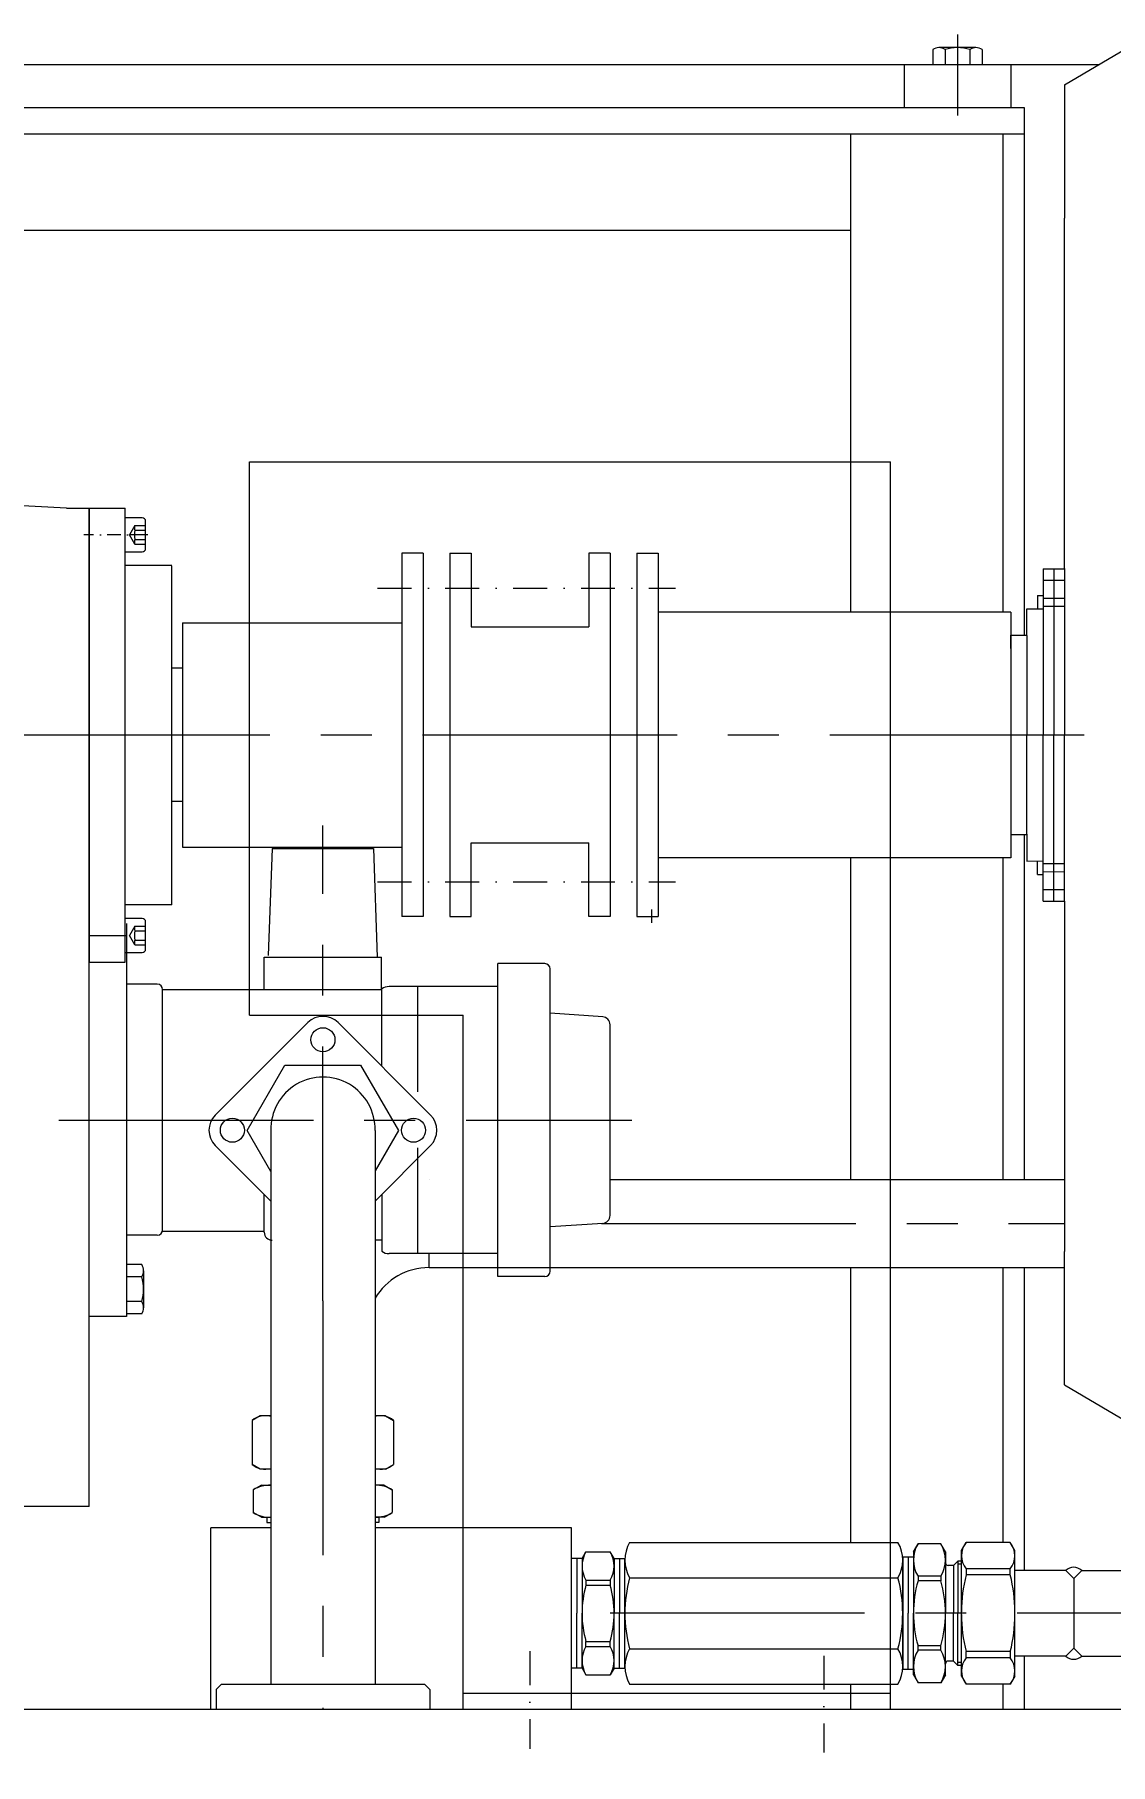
# Model space of a CAD drawing. Header units: millimetres. Extents: x 2 to 503272, y 1 to 383444.
# Drawn here: x 426210 to 436437, y 200030 to 216485 of the extents above; entities that cross this region are included whole.
import ezdxf

# ---------------------------------------------------------------- set-up
doc = ezdxf.new("R2010")
doc.units = ezdxf.units.MM
doc.header["$LTSCALE"] = 25.4
for name, pattern in [('CENTER', [50.8, 31.75, -6.35, 6.35, -6.35]), ('DASHDOT', [25.4, 12.7, -6.35, 0, -6.35]), ('双点画线', [22, 12, -2, 2, -2, 2, -2]), ('虚线', [2, 1, -1])]:
    doc.linetypes.add(name, pattern=pattern)
doc.layers.get('Defpoints').update_dxf_attribs({"lineweight": 5})
doc.layers.add('CAXA1', color=5, linetype='CENTER', lineweight=5)
doc.layers.add('EB0', color=7, linetype='Continuous', lineweight=5)
doc.styles.add('Roman', font='arial.ttf')
doc.styles.get("Standard").update_dxf_attribs({"font": 'arial.ttf'})
doc.dimstyles.new('ISO-25', dxfattribs={"dimscale": 30, "dimtxt": 38.1, "dimasz": 38.1, "dimexe": 50.8, "dimexo": 50.8, "dimgap": 15.875, "dimtad": 1, "dimtih": 1, "dimtoh": 1, "dimdec": 1, "dimlfac": 0.03937, "dimdsep": 46, "dimtxsty": 'Standard', "dimcen": 63.5, "dimclrd": 7, "dimclre": 7, "dimclrt": 7, "dimadec": 0, "dimazin": 0, "dimtfac": 1, "dimtdec": 1, "dimtmove": 0, "dimatfit": 3, "dimfxl": 25.4, "dimlwd": 5, "dimlwe": 5, "dimarcsym": 0})

# ---------------------------------------------------------------- blocks, each defined once
blk = doc.blocks.new('*D39')
at = {"color": 7, "linetype": 'Continuous', "lineweight": 5, "transparency": 16777216}
for p, q in [((464772, 202768), (464772, 175617)), ((365222, 196863), (365222, 175617)), ((366365, 177141), (463629, 177141))]:
    blk.add_line(p, q, dxfattribs=at)
at = {"color": 7, "transparency": 16777216}
for points in [[(366365, 177331), (366365, 176950), (365222, 177141)], [(463629, 177331), (463629, 176950), (464772, 177141)]]:
    blk.add_solid(points, dxfattribs=at)
at = {"layer": 'Defpoints', "color": 0, "transparency": 16777216}
for p in [(464772, 204292), (365222, 198387), (464772, 177141)]:
    blk.add_point(p, dxfattribs=at)
at = {"color": 7, "lineweight": 5, "transparency": 16777216, "insert": (413479, 179712), "char_height": 4191, "attachment_point": 5, "style": 'Roman'}
blk.add_mtext('B', dxfattribs=at)

msp = doc.modelspace()

# ---------------------------------------------------------------- linework, layer by layer
at = {"color": 7, "lineweight": 5}
for p, q in [((434983.46, 216485.25), (434983.46, 215716.54)), ((436001.65, 216007.68), (436711.01, 216425.23)), ((434748.83, 216343.19), (434748.83, 216199.14)), ((435159.44, 216361.7), (434807.49, 216361.7)), ((434866.15, 216343.19), (434866.15, 216199.14)), ((435100.78, 216343.19), (435100.78, 216199.14)), ((435218.1, 216343.19), (435218.1, 216199.14)), ((436326.91, 216199.14), (423738.99, 216199.14)), ((434475.46, 216199.14), (434475.46, 215792.74)), ((435491.46, 216199.14), (435491.46, 215792.74)), ((436001.65, 216007.68), (436001.02, 214737.68)), ((423919.3, 215792.74), (435618.46, 215792.48)), ((435618.46, 215792.48), (435618.46, 210770.85)), ((435618.46, 215538.74), (424032, 215538.74)), ((433967.46, 215538.74), (433967.46, 210991.78)), ((435415.26, 215538.74), (435415.26, 210992.04)), ((424437.7, 214624.34), (433967.46, 214624.34)), ((436000.35, 211405.17), (436001.02, 214737.68)), ((428252.45, 207156.47), (428252.45, 212421.03)), ((428252.45, 212421.03), (434348.45, 212421.03)), ((434348.45, 200552.39), (434348.45, 212421.03)), ((426513.19, 211980.02), (424013.98, 212111)), ((426513.19, 211979.97), (426728.82, 211979.97)), ((426728.75, 211979.97), (427071.6, 211979.97)), ((426728.75, 211979.97), (426728.75, 207661.8)), ((426728.82, 202483.36), (426728.82, 211979.97)), ((427071.6, 207661.8), (427071.6, 211979.97)), ((427233.32, 211887.55), (427071.6, 211887.55)), ((427164.06, 211813.87), (427113.26, 211725.88)), ((427164.06, 211813.87), (427265.66, 211813.87)), ((427265.66, 211596.55), (427265.66, 211855.22)), ((427164.06, 211637.89), (427113.26, 211725.88)), ((427164.06, 211769.88), (427265.66, 211769.88)), ((427164.06, 211681.89), (427265.66, 211681.89)), ((427164.06, 211637.89), (427265.66, 211637.89)), ((427071.6, 211564.21), (427233.32, 211564.21)), ((429700.5, 211550.84), (429700.5, 208096.44)), ((429903.7, 211550.84), (429700.5, 211550.84)), ((429903.7, 211550.84), (429903.7, 208096.44)), ((430157.7, 211550.84), (430157.7, 208096.44)), ((430157.7, 211550.84), (430360.9, 211550.84)), ((430360.9, 211550.84), (430360.9, 210850.31)), ((431681.7, 211550.84), (431478.5, 211550.84)), ((431478.5, 211550.84), (431478.5, 210850.31)), ((431681.7, 211550.84), (431681.7, 208096.44)), ((431935.7, 211550.84), (432138.9, 211550.84)), ((431935.7, 211550.84), (431935.7, 208096.44)), ((432138.9, 211550.84), (432138.9, 208096.44)), ((427515.91, 211433.94), (427071.6, 211433.94)), ((427515.91, 208207.96), (427515.91, 211431.16)), ((435797.16, 211404.42), (435798.85, 209823.64)), ((435797.16, 211404.42), (436000.35, 211404.42)), ((435797.27, 211294.69), (436000.34, 211294.69)), ((435898.75, 211404.42), (435898.57, 209823.64)), ((436000.35, 211405.17), (436000.17, 209823.64)), ((435745.72, 211150.45), (435745.72, 211023.45)), ((435745.72, 211150.45), (435797.43, 211150.43)), ((435797.45, 211125.03), (436000.32, 211124.92)), ((435491.7, 210992.04), (432138.9, 210992.04)), ((435491.7, 210992.04), (435491.7, 208655.24)), ((435644.08, 210769.54), (435644.08, 211023.54)), ((435644.08, 211023.54), (435797.56, 211023.41)), ((435797.54, 211048.83), (436000.31, 211048.79)), ((427617.7, 210890.44), (427617.7, 208756.84)), ((427617.7, 210890.44), (429700.5, 210890.44)), ((430360.9, 210850.31), (431478.5, 210850.31)), ((435491.69, 210644.11), (435491.69, 210771.11)), ((435491.69, 210771.11), (435644.08, 210771.11)), ((435644.08, 210769.54), (435644.14, 209823.64)), ((427617.58, 210458.64), (427515.91, 210458.64)), ((435644.08, 208877.74), (435644.14, 209823.64)), ((435797.16, 208242.85), (435798.85, 209823.64)), ((435898.75, 208242.86), (435898.57, 209823.64)), ((436000.35, 208242.1), (436000.17, 209823.64)), ((427617.58, 209188.64), (427515.91, 209188.64)), ((435491.69, 209003.16), (435491.69, 208876.16)), ((435491.69, 208876.16), (435644.08, 208876.16)), ((435618.46, 208875.9), (435618.46, 205594.82)), ((435644.08, 208877.74), (435644.08, 208623.74)), ((427617.7, 208756.84), (429700.5, 208756.84)), ((428467.36, 208742.13), (428432.11, 207726.32)), ((428467.36, 208742.13), (429432.56, 208742.13)), ((428492.76, 208756.84), (428492.76, 208742.13)), ((428746.76, 208756.84), (428746.76, 208742.13)), ((429153.16, 208756.84), (429153.16, 208742.13)), ((429407.16, 208756.84), (429407.16, 208742.13)), ((429432.56, 208742.13), (429468.12, 207708.35)), ((430360.9, 208096.44), (430360.9, 208796.96)), ((430360.9, 208796.96), (431478.5, 208796.96)), ((431478.5, 208096.44), (431478.5, 208796.96)), ((435491.7, 208655.24), (432138.9, 208655.24)), ((433967.46, 208654.98), (433967.46, 205594.73)), ((435415.26, 208655.24), (435415.26, 205594.81)), ((435644.08, 208623.74), (435797.56, 208623.86)), ((435745.72, 208496.82), (435745.72, 208623.82)), ((435745.72, 208496.82), (435797.43, 208496.85)), ((435797.45, 208522.25), (436000.32, 208522.36)), ((435797.54, 208598.45), (436000.31, 208598.48)), ((435797.27, 208352.58), (436000.34, 208352.58)), ((427515.91, 208207.96), (427071.65, 208207.96)), ((435797.16, 208242.85), (436000.35, 208242.87)), ((436000.35, 208242.1), (436001.02, 204909.59)), ((427233.37, 208077.51), (427071.65, 208077.51)), ((427084.37, 208028.39), (427084.37, 204289.51)), ((427164.1, 208003.82), (427113.3, 207915.83)), ((427164.1, 208003.82), (427265.7, 208003.82)), ((427265.7, 207786.5), (427265.7, 208045.17)), ((429903.7, 208096.44), (429700.5, 208096.44)), ((430157.7, 208096.44), (430360.9, 208096.44)), ((431681.7, 208096.44), (431478.5, 208096.44)), ((431935.7, 208096.44), (432138.9, 208096.44)), ((427084.37, 207911.42), (426728.72, 207911.42)), ((427164.1, 207827.85), (427113.3, 207915.83)), ((427164.1, 207959.83), (427265.7, 207959.83)), ((427164.1, 207871.84), (427265.7, 207871.84)), ((427071.65, 207754.16), (427233.37, 207754.16)), ((427164.1, 207827.85), (427265.7, 207827.85)), ((428392.78, 207401.01), (428392.78, 207708.35)), ((428392.78, 207708.35), (429507.14, 207708.35)), ((429507.14, 207401.01), (429507.14, 207708.35)), ((426728.75, 207661.8), (427071.6, 207661.8)), ((430615.07, 204670.56), (430615.07, 207647.34)), ((431061.1, 207647.34), (430615.07, 207647.34)), ((431111.9, 204721.36), (431111.9, 207596.54)), ((427376.42, 207451.81), (427084.37, 207451.81)), ((427427.22, 205115.01), (427427.22, 207401.01)), ((427427.22, 207401.01), (429509.66, 207401.01)), ((429509.66, 206671.42), (429509.66, 207406.7)), ((430615.07, 207428.95), (429581.48, 207428.95)), ((429852.75, 206427.4), (429852.75, 207428.95)), ((431610.66, 207141.65), (431111.9, 207175.36)), ((427927.47, 206206.11), (428807.54, 207086.18)), ((428252.45, 207156.47), (430284.45, 207156.47)), ((429094.9, 207086.18), (429974.97, 206206.11)), ((430284.45, 200552.39), (430284.45, 207156.47)), ((431681.72, 205252.27), (431681.72, 207065.63)), ((428231.14, 206059.89), (428590.55, 206682.41)), ((428590.55, 206682.41), (429309.37, 206682.41)), ((429309.37, 206682.41), (429668.78, 206059.89)), ((428455.92, 205670.56), (428231.14, 206059.89)), ((428455.92, 206059.89), (428455.92, 200793.94)), ((429668.78, 206059.89), (429446.52, 205674.93)), ((429446.52, 206059.89), (429446.52, 200793.94)), ((428455.92, 205387.25), (427927.47, 205918.75)), ((429446.52, 205387.25), (429974.97, 205918.75)), ((429852.75, 204888.95), (429852.75, 205894.88)), ((429959.61, 205594.49), (429959.61, 205594.52)), ((431681.72, 205594.59), (436000.89, 205594.85)), ((428392.78, 205095.61), (428392.78, 205450.76)), ((429509.66, 205450.76), (429509.66, 204911.2)), ((427376.42, 205064.21), (427084.37, 205064.21)), ((427427.22, 205102.31), (428392.78, 205102.31)), ((427427.22, 205102.31), (427590.38, 205102.31)), ((428392.78, 205092.15), (428392.78, 205095.61)), ((431610.66, 205176.25), (431111.9, 205142.54)), ((429509.66, 205015.95), (429446.52, 205015.95)), ((430615.07, 204888.95), (429581.48, 204888.95)), ((429959.61, 204756.32), (429959.61, 204888.95)), ((436001.65, 203639.6), (436001.02, 204909.59)), ((427228.39, 204784.44), (427084.35, 204784.44)), ((427246.91, 204725.79), (427246.91, 204373.83)), ((429959.61, 204756.29), (436001.1, 204756.29)), ((433967.46, 204756.29), (433967.46, 202141.7)), ((435415.26, 204756.29), (435415.26, 202140.4)), ((435618.46, 204756.29), (435618.46, 201873.52)), ((427228.39, 204667.13), (427084.35, 204667.13)), ((431061.1, 204670.56), (430615.07, 204670.56)), ((427228.39, 204432.49), (427084.35, 204432.49)), ((427084.35, 204289.51), (426728.72, 204289.51)), ((427228.39, 204315.17), (427084.35, 204315.17)), ((436001.65, 203639.6), (436711.01, 203222.04)), ((428353.15, 203346.7), (428276.95, 203302.71)), ((428276.95, 203302.71), (428276.95, 202882.7)), ((428455.92, 203346.7), (428353.15, 203346.7)), ((429546.77, 203346.7), (429446.52, 203346.7)), ((429546.77, 203346.7), (429622.97, 203302.71)), ((429622.97, 203302.71), (429622.97, 202882.7)), ((429622.97, 203302.71), (429622.97, 202882.7)), ((428353.15, 202838.7), (428276.95, 202882.7)), ((428455.92, 202838.7), (428353.15, 202838.7)), ((428454.66, 202803.06), (428455.92, 202801.8)), ((428454.66, 202803.06), (428455.92, 202803.06)), ((429546.77, 202838.7), (429446.52, 202838.7)), ((429546.77, 202838.7), (429622.97, 202882.7)), ((428365.76, 202686.22), (428289.07, 202642.04)), ((428289.07, 202642.04), (428289.07, 202425.61)), ((428365.76, 202686.22), (428455.92, 202686.22)), ((429534.16, 202686.22), (429446.52, 202686.22)), ((429534.16, 202686.22), (429610.85, 202642.04)), ((429610.85, 202642.04), (429610.85, 202425.61)), ((426728.82, 202483.36), (424453.57, 202483.36)), ((428365.76, 202381.42), (428289.07, 202425.61)), ((429534.16, 202381.42), (429610.85, 202425.61)), ((427884.27, 200552.64), (427884.27, 202279.82)), ((428455.92, 202279.82), (427884.27, 202279.82)), ((428365.76, 202381.42), (428455.92, 202381.42)), ((428416.56, 202381.42), (428416.56, 202330.62)), ((428416.56, 202330.62), (428455.92, 202330.62)), ((429534.16, 202381.42), (429446.52, 202381.42)), ((429483.36, 202330.62), (429446.52, 202330.62)), ((431313.27, 202279.82), (429446.52, 202279.82)), ((429483.36, 202381.42), (429483.36, 202330.62)), ((431313.27, 200552.64), (431313.27, 202279.82)), ((431866.46, 202141.96), (434417.68, 202141.96)), ((434564.47, 202051.58), (434608.66, 202128.27)), ((434825.09, 202128.27), (434608.66, 202128.27)), ((434869.27, 202051.58), (434825.09, 202128.27)), ((435021.75, 202064.2), (435065.74, 202140.4)), ((435485.76, 202140.4), (435065.74, 202140.4)), ((435529.75, 202064.2), (435485.76, 202140.4)), ((431313.27, 200946.68), (431313.27, 201987.39)), ((431364.07, 201987.39), (431313.27, 201987.39)), ((431364.07, 201988.08), (431364.07, 201467.38)), ((431414.87, 201988.08), (431364.07, 201988.08)), ((431414.87, 201988.08), (431451.74, 202052.07)), ((431414.87, 201988.08), (431414.87, 201467.38)), ((431452.02, 202052.07), (431682.8, 202052.07)), ((431719.67, 201988.08), (431682.8, 202052.07)), ((431719.67, 201988.08), (431821.27, 201988.08)), ((431719.67, 201988.08), (431719.67, 201467.38)), ((431770.47, 201988.08), (431770.47, 201467.38)), ((431821.27, 200946.68), (431821.27, 201988.08)), ((431821.27, 200961.45), (431821.27, 201973.32)), ((434462.87, 202000.57), (434462.87, 200933.98)), ((434513.67, 202000.57), (434462.87, 202000.57)), ((434462.87, 200961.45), (434462.87, 201973.32)), ((434462.87, 200961.45), (434462.87, 201973.32)), ((434513.67, 202000.78), (434513.67, 201467.38)), ((434564.47, 202000.78), (434513.67, 202000.78)), ((434564.47, 202051.58), (434564.47, 201467.38)), ((434869.27, 202051.58), (434869.27, 201467.38)), ((434945.47, 201922.04), (434894.67, 201922.04)), ((434986.11, 201962.68), (434945.47, 201922.04)), ((434945.47, 201922.04), (434945.47, 201467.38)), ((435021.75, 201962.68), (434986.11, 201962.68)), ((434986.11, 201962.68), (434986.11, 201467.38)), ((435021.75, 201934.74), (434986.11, 201934.74)), ((435021.75, 200870.57), (435021.75, 202064.2)), ((435529.75, 200870.57), (435529.75, 202064.2)), ((431450.71, 201781.92), (431682.8, 201781.92)), ((431451.74, 201781.92), (431451.74, 201734.4)), ((431682.8, 201781.92), (431682.8, 201734.4)), ((431866.46, 201804.67), (434417.68, 201804.67)), ((434825.09, 201819.34), (434608.66, 201819.34)), ((434608.66, 201819.34), (434608.66, 201776.81)), ((434825.09, 201776.81), (434608.66, 201776.81)), ((434825.09, 201819.34), (434825.09, 201776.81)), ((435485.76, 201890.21), (435065.74, 201890.21)), ((435065.74, 201890.21), (435065.74, 201831.95)), ((435485.76, 201831.95), (435065.74, 201831.95)), ((435485.76, 201831.95), (435485.76, 201890.21)), ((436012.27, 201873.78), (435529.75, 201873.78)), ((436012.27, 201873.78), (436088.47, 201797.58)), ((436164.67, 201873.78), (436088.47, 201797.58)), ((436088.47, 201797.58), (436088.47, 201137.18)), ((436164.67, 201873.78), (436977.47, 201873.78)), ((431450.71, 201734.4), (431682.8, 201734.4)), ((431364.07, 200946.68), (431364.07, 201467.38)), ((431414.87, 200946.68), (431414.87, 201467.38)), ((431719.67, 200946.68), (431719.67, 201467.38)), ((431770.47, 200946.68), (431770.47, 201467.38)), ((434513.67, 200933.98), (434513.67, 201467.38)), ((434564.47, 200883.18), (434564.47, 201467.38)), ((434869.27, 200883.18), (434869.27, 201467.38)), ((434945.47, 201012.72), (434945.47, 201467.38)), ((434986.11, 200972.08), (434986.11, 201467.38)), ((431450.71, 201200.37), (431682.8, 201200.37)), ((431450.71, 201152.85), (431682.8, 201152.85)), ((431451.74, 201152.85), (431451.74, 201200.37)), ((431682.8, 201152.85), (431682.8, 201200.37)), ((431866.46, 201130.1), (434417.68, 201130.1)), ((434608.66, 201115.43), (434608.66, 201157.96)), ((434825.09, 201157.96), (434608.66, 201157.96)), ((434825.09, 201115.43), (434608.66, 201115.43)), ((434825.09, 201115.43), (434825.09, 201157.96)), ((435065.74, 201044.56), (435065.74, 201102.82)), ((435485.76, 201102.82), (435065.74, 201102.82)), ((435485.76, 201102.82), (435485.76, 201044.56)), ((436088.47, 201137.18), (436012.27, 201060.98)), ((436088.47, 201137.18), (436164.67, 201060.98)), ((431364.07, 200946.68), (431313.27, 200946.68)), ((431414.87, 200946.68), (431364.07, 200946.68)), ((431414.87, 200946.68), (431451.74, 200882.69)), ((431719.67, 200946.68), (431682.8, 200882.69)), ((431719.67, 200946.68), (431821.27, 200946.68)), ((434513.67, 200933.98), (434462.87, 200933.98)), ((434564.47, 200933.98), (434513.67, 200933.98)), ((434945.47, 201012.72), (434894.67, 201012.72)), ((434986.11, 200972.08), (434945.47, 201012.72)), ((435021.75, 201000.02), (434986.11, 201000.02)), ((435021.75, 200972.08), (434986.11, 200972.08)), ((435485.76, 201044.56), (435065.74, 201044.56)), ((436012.27, 201060.98), (435529.75, 201060.98)), ((435618.46, 201060.72), (435618.46, 200552.62)), ((436164.67, 201060.98), (436977.47, 201060.98)), ((427935.07, 200743.14), (427985.87, 200793.94)), ((427985.87, 200793.94), (429446.52, 200793.94)), ((429446.52, 200793.94), (429916.27, 200793.94)), ((429967.07, 200743.14), (429916.27, 200793.94)), ((431452.02, 200882.69), (431682.8, 200882.69)), ((431866.46, 200792.81), (434417.68, 200792.81)), ((433967.46, 200792.55), (433967.46, 200552.61)), ((434564.47, 200883.18), (434608.66, 200806.49)), ((434825.09, 200806.49), (434608.66, 200806.49)), ((434869.27, 200883.18), (434825.09, 200806.49)), ((435021.75, 200870.57), (435065.74, 200794.37)), ((435485.76, 200794.37), (435065.74, 200794.37)), ((435485.76, 200794.37), (435065.74, 200794.37)), ((435415.26, 200794.37), (435415.26, 200552.62)), ((435529.75, 200870.57), (435485.76, 200794.37)), ((427935.07, 200743.14), (427935.07, 200590.74)), ((429967.07, 200743.14), (429967.07, 200590.74)), ((434348.45, 200704.96), (430284.45, 200704.96)), ((452636.39, 200552.64), (417076.39, 200552.64)), ((455684.36, 200552.62), (417076.39, 200552.63)), ((427935.07, 200590.74), (427935.07, 200552.64)), ((429967.07, 200590.74), (429967.07, 200552.64)), ((434348.45, 200552.62), (430284.45, 200552.62))]:
    msp.add_line(p, q, dxfattribs=at)
at = {"color": 7, "linetype": 'DASHDOT', "lineweight": 5, "ltscale": 0.4}
for p, q in [((427287.83, 211725.88), (426679.05, 211725.88)), ((427242.34, 211725.88), (427071.6, 211725.88))]:
    msp.add_line(p, q, dxfattribs=at)
at = {"color": 7, "linetype": 'DASHDOT', "lineweight": 5}
for p, q in [((429469.46, 211220.64), (432303.79, 211220.64)), ((429469.46, 208426.64), (432303.79, 208426.64)), ((430919.45, 201107.01), (430919.45, 200177.36)), ((433713.45, 201064.2), (433713.45, 200142.11))]:
    msp.add_line(p, q, dxfattribs=at)
at = {"color": 7, "linetype": '虚线', "lineweight": 5, "ltscale": 6}
msp.add_line((432075.16, 208161.2), (432075.16, 208034.2), dxfattribs=at)
at = {"color": 7, "lineweight": 5}
for centre in [(428951.22, 206923.49), (428090.16, 206062.43), (429812.28, 206062.43)]:
    msp.add_circle(centre, 114.3, dxfattribs=at)
for centre, radius, start, end in [((434807.49, 216259.51), 102.19, 54.969964, 125.030036), ((434983.46, 215980.7), 381, 72.066067, 107.933933), ((435159.44, 216259.51), 102.19, 54.969964, 125.030036), ((427208.05, 211791.87), 49.19, 153.434949, 206.565051), ((427233.32, 211855.22), 32.33, 0, 90), ((427331.19, 211725.88), 172.83, 165.252867, 194.747133), ((427208.05, 211659.89), 49.19, 153.434949, 206.565051), ((427233.32, 211596.55), 32.33, 270, 0), ((427208.1, 207981.83), 49.19, 153.434949, 206.565051), ((427233.37, 208045.17), 32.33, 0, 90), ((427331.24, 207915.83), 172.83, 165.252867, 194.747133), ((427208.1, 207849.84), 49.19, 153.434949, 206.565051), ((427233.37, 207786.5), 32.33, 270, 0), ((431061.1, 207596.54), 50.8, 0, 90), ((427376.42, 207401.01), 50.8, 0, 90), ((429581.48, 207301.95), 127, 90, 124.434748), ((428951.22, 206942.5), 203.2, 45, 135), ((431605.52, 207065.63), 76.2, 0, 86.133913), ((428951.22, 206072.51), 495.46, 358.540433, 181.459567), ((428071.15, 206062.43), 203.2, 135, 225), ((429831.28, 206062.43), 203.2, 315, 45), ((431605.52, 205252.27), 76.2, 273.866087, 360), ((427376.42, 205115.01), 50.8, 270, 0), ((428468.98, 205092.15), 76.2, 180, 270), ((429581.48, 205015.95), 127, 235.565252, 270), ((427144.71, 204725.79), 102.19, 324.969964, 35.030036), ((429959.61, 204159.39), 596.9, 90, 149.270225), ((431061.1, 204721.36), 50.8, 270, 0), ((426865.91, 204549.81), 381, 342.066067, 17.933933), ((427144.71, 204373.83), 102.19, 324.969964, 35.030036), ((428402.04, 203146.85), 199.85, 74.359424, 128.752062), ((429497.87, 203146.85), 199.85, 51.247938, 104.890136), ((428402.04, 203038.55), 199.85, 231.247938, 285.640573), ((429497.87, 203038.55), 199.85, 255.109864, 308.752062), ((428443.54, 202394.13), 292.1, 87.569966, 121.926183), ((429456.38, 202394.13), 292.1, 58.073817, 91.934355), ((428443.54, 202673.52), 292.1, 238.073817, 272.430033), ((429456.38, 202673.52), 292.1, 268.065645, 301.926183), ((432158.56, 201973.32), 337.29, 150, 210), ((434125.58, 201973.32), 337.29, 330, 30), ((434856.57, 201973.81), 292.1, 148.073817, 211.926183), ((434577.17, 201973.81), 292.1, 328.073817, 31.926183), ((435221.6, 202015.3), 199.85, 141.247938, 218.752062), ((435329.9, 202015.3), 199.85, 321.247938, 38.752062), ((431680.7, 201917), 265.84, 149.461874, 210.538126), ((431453.84, 201917), 265.84, 329.461874, 30.538126), ((434894.67, 201947.44), 25.4, 180, 270), ((433102.64, 201467.38), 1281.37, 164.73852, 195.26148), ((433181.5, 201467.38), 1281.37, 344.73852, 15.26148), ((435670.01, 201467.38), 1105.53, 163.746477, 180), ((433763.74, 201467.38), 1105.53, 0, 16.253523), ((436451.56, 201480), 1429.81, 165.749967, 180), ((434099.94, 201480), 1429.81, 0, 14.250033), ((436088.47, 201797.58), 107.76, 45, 135), ((432400.2, 201467.38), 985.33, 164.276943, 180), ((430734.35, 201467.38), 985.33, 0, 15.723057), ((432400.2, 201467.38), 985.33, 180, 195.723057), ((430734.35, 201467.38), 985.33, 344.276943, 0), ((435670.01, 201467.38), 1105.53, 180, 196.253523), ((433763.74, 201467.38), 1105.53, 343.746477, 0), ((436451.56, 201454.77), 1429.81, 180, 194.250033), ((434099.94, 201454.77), 1429.81, 345.749967, 0), ((431680.7, 201017.77), 265.84, 149.461874, 210.538126), ((431453.84, 201017.77), 265.84, 329.461874, 30.538126), ((432158.56, 200961.45), 337.29, 150, 210), ((434125.58, 200961.45), 337.29, 330, 30), ((434856.57, 200960.96), 292.1, 148.073817, 211.926183), ((434577.17, 200960.96), 292.1, 328.073817, 31.926183), ((434894.67, 200987.32), 25.4, 90, 180), ((435221.6, 200919.47), 199.85, 141.247938, 218.752062), ((435329.9, 200919.47), 199.85, 321.247938, 38.752062), ((436088.47, 201137.18), 107.76, 225, 315)]:
    msp.add_arc(centre, radius, start, end, dxfattribs=at)
at = {"layer": 'CAXA1', "linetype": 'CENTER', "lineweight": 5, "ltscale": 3}
for p, q in [((364092.48, 209823.64), (465992.88, 209823.64)), ((428949.96, 204440.01), (428949.96, 208961.3)), ((426440.66, 206158.95), (431889.1, 206158.96)), ((431598.45, 205175.42), (436000.97, 205175.42)), ((428949.96, 204440.01), (428949.96, 200552.64)), ((437970.9, 201467.04), (431313.27, 201467.04))]:
    msp.add_line(p, q, dxfattribs=at)
at = {"layer": 'EB0', "color": 7, "linetype": '双点画线', "lineweight": 5}
msp.add_line((433815.05, 200552.37), (433383.49, 200552.37), dxfattribs=at)

# ---------------------------------------------------------------- dimensions: what is measured, and where the dimension line sits
at = {"color": 7, "lineweight": 5}
dim = msp.add_linear_dim(base=(464772.28, 177140.73), p1=(365222.32, 198387.05), p2=(464772.28, 204292.36), text='B', dimstyle='ISO-25', override={"dimscale": 30, "dimtxt": 139.7, "dimpost": '\\X', "dimtxsty": 'Roman', "dimtmove": 1}, dxfattribs=at)
dim.commit()
dim.dimension.update_dxf_attribs({"geometry": '*D39', "text_midpoint": (413479.47, 177140.73), "dimtype": 160})

doc.saveas('drawing.dxf')
